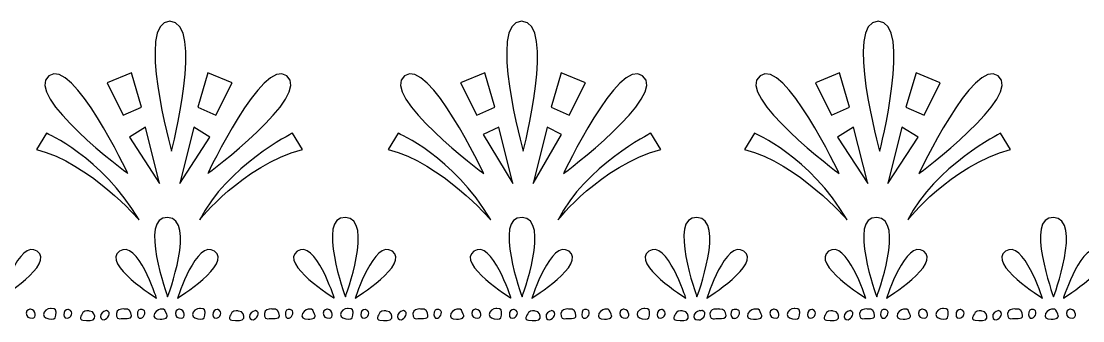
# Model space of a CAD drawing. Header units: centimetres. Extents: x -10.7 to 10.7, y -0.8 to 0.8.
# Drawn here: x -5.615 to -0.655, y -0.743 to 0.656 of the extents above; entities that cross this region are included whole.
import ezdxf

# ---------------------------------------------------------------- set-up
doc = ezdxf.new("R2010")
doc.units = ezdxf.units.CM
doc.header["$MEASUREMENT"] = 0
doc.layers.add('Camada 1', color=7, linetype='Continuous')

msp = doc.modelspace()

# ---------------------------------------------------------------- linework, layer by layer
at = {"layer": 'Camada 1'}
for points, knots in [([(-4.92038, 0.65597), (-4.75684, 0.65597), (-4.9126, 0.04857), (-4.9126, 0.04857), (-4.9126, 0.04857), (-4.9126, 0.04857), (-5.0809, 0.65597), (-4.92038, 0.65597)], [0, 0, 0, 0, 0.3333333, 0.3333333, 0.3333333, 0.3333333, 1, 1, 1, 1]), ([(-3.27721, 0.65597), (-3.11367, 0.65597), (-3.26943, 0.04857), (-3.26943, 0.04857), (-3.26943, 0.04857), (-3.26943, 0.04857), (-3.43778, 0.65597), (-3.27721, 0.65597)], [0, 0, 0, 0, 0.3333333, 0.3333333, 0.3333333, 0.3333333, 1, 1, 1, 1]), ([(-1.612, 0.65597), (-1.44846, 0.65597), (-1.60422, 0.04857), (-1.60422, 0.04857), (-1.60422, 0.04857), (-1.60422, 0.04857), (-1.77252, 0.65597), (-1.612, 0.65597)], [0, 0, 0, 0, 0.3333333, 0.3333333, 0.3333333, 0.3333333, 1, 1, 1, 1]), ([(-5.48603, 0.40154), (-5.37181, 0.48705), (-5.11651, -0.05542), (-5.11651, -0.05542), (-5.11651, -0.05542), (-5.11651, -0.05542), (-5.60734, 0.31071), (-5.48603, 0.40154)], [0, 0, 0, 0, 0.3333333, 0.3333333, 0.3333333, 0.3333333, 1, 1, 1, 1]), ([(-4.37369, 0.40154), (-4.25235, 0.31068), (-4.74321, -0.05542), (-4.74321, -0.05542), (-4.74321, -0.05542), (-4.74321, -0.05542), (-4.48792, 0.48708), (-4.37369, 0.40154)], [0, 0, 0, 0, 0.3333333, 0.3333333, 0.3333333, 0.3333333, 1, 1, 1, 1]), ([(-3.82381, 0.40154), (-3.70956, 0.48705), (-3.45427, -0.05542), (-3.45427, -0.05542), (-3.45427, -0.05542), (-3.45427, -0.05542), (-3.94512, 0.31071), (-3.82381, 0.40154)], [0, 0, 0, 0, 0.3333333, 0.3333333, 0.3333333, 0.3333333, 1, 1, 1, 1]), ([(-2.71148, 0.40154), (-2.59014, 0.31068), (-3.081, -0.05542), (-3.081, -0.05542), (-3.081, -0.05542), (-3.081, -0.05542), (-2.82572, 0.48708), (-2.71148, 0.40154)], [0, 0, 0, 0, 0.3333333, 0.3333333, 0.3333333, 0.3333333, 1, 1, 1, 1]), ([(-2.16329, 0.40154), (-2.0491, 0.48705), (-1.79377, -0.05542), (-1.79377, -0.05542), (-1.79377, -0.05542), (-1.79377, -0.05542), (-2.28462, 0.31071), (-2.16329, 0.40154)], [0, 0, 0, 0, 0.3333333, 0.3333333, 0.3333333, 0.3333333, 1, 1, 1, 1]), ([(-1.05098, 0.40154), (-0.92964, 0.31068), (-1.4205, -0.05542), (-1.4205, -0.05542), (-1.4205, -0.05542), (-1.4205, -0.05542), (-1.16517, 0.48708), (-1.05098, 0.40154)], [0, 0, 0, 0, 0.3333333, 0.3333333, 0.3333333, 0.3333333, 1, 1, 1, 1]), ([(-5.10024, 0.41493), (-5.10024, 0.41493), (-5.05317, 0.25499), (-5.05317, 0.25499), (-5.05317, 0.25499), (-5.05317, 0.25499), (-5.13786, 0.21737), (-5.13786, 0.21737), (-5.13786, 0.21737), (-5.13786, 0.21737), (-5.21313, 0.36789), (-5.21313, 0.36789), (-5.21313, 0.36789), (-5.21313, 0.36789), (-5.10024, 0.41493), (-5.10024, 0.41493)], [0, 0, 0, 0, 0.2, 0.2, 0.2, 0.2, 0.4, 0.4, 0.4, 0.4, 0.6, 0.6, 0.6, 0.6, 1, 1, 1, 1]), ([(-4.74268, 0.41493), (-4.74268, 0.41493), (-4.62978, 0.36789), (-4.62978, 0.36789), (-4.62978, 0.36789), (-4.62978, 0.36789), (-4.70503, 0.21737), (-4.70503, 0.21737), (-4.70503, 0.21737), (-4.70503, 0.21737), (-4.7897, 0.25499), (-4.7897, 0.25499), (-4.7897, 0.25499), (-4.7897, 0.25499), (-4.74268, 0.41493), (-4.74268, 0.41493)], [0, 0, 0, 0, 0.2, 0.2, 0.2, 0.2, 0.4, 0.4, 0.4, 0.4, 0.6, 0.6, 0.6, 0.6, 1, 1, 1, 1]), ([(-3.44929, 0.41493), (-3.44929, 0.41493), (-3.40227, 0.25499), (-3.40227, 0.25499), (-3.40227, 0.25499), (-3.40227, 0.25499), (-3.48691, 0.21737), (-3.48691, 0.21737), (-3.48691, 0.21737), (-3.48691, 0.21737), (-3.56218, 0.36789), (-3.56218, 0.36789), (-3.56218, 0.36789), (-3.56218, 0.36789), (-3.44929, 0.41493), (-3.44929, 0.41493)], [0, 0, 0, 0, 0.2, 0.2, 0.2, 0.2, 0.4, 0.4, 0.4, 0.4, 0.6, 0.6, 0.6, 0.6, 1, 1, 1, 1]), ([(-3.09176, 0.41493), (-3.09176, 0.41493), (-2.97884, 0.36789), (-2.97884, 0.36789), (-2.97884, 0.36789), (-2.97884, 0.36789), (-3.05414, 0.21737), (-3.05414, 0.21737), (-3.05414, 0.21737), (-3.05414, 0.21737), (-3.13881, 0.25499), (-3.13881, 0.25499), (-3.13881, 0.25499), (-3.13881, 0.25499), (-3.09176, 0.41493), (-3.09176, 0.41493)], [0, 0, 0, 0, 0.2, 0.2, 0.2, 0.2, 0.4, 0.4, 0.4, 0.4, 0.6, 0.6, 0.6, 0.6, 1, 1, 1, 1]), ([(-1.79184, 0.41493), (-1.79184, 0.41493), (-1.7448, 0.25499), (-1.7448, 0.25499), (-1.7448, 0.25499), (-1.7448, 0.25499), (-1.82949, 0.21737), (-1.82949, 0.21737), (-1.82949, 0.21737), (-1.82949, 0.21737), (-1.90476, 0.36789), (-1.90476, 0.36789), (-1.90476, 0.36789), (-1.90476, 0.36789), (-1.79184, 0.41493), (-1.79184, 0.41493)], [0, 0, 0, 0, 0.2, 0.2, 0.2, 0.2, 0.4, 0.4, 0.4, 0.4, 0.6, 0.6, 0.6, 0.6, 1, 1, 1, 1]), ([(-1.43431, 0.41493), (-1.43431, 0.41493), (-1.32139, 0.36789), (-1.32139, 0.36789), (-1.32139, 0.36789), (-1.32139, 0.36789), (-1.39666, 0.21737), (-1.39666, 0.21737), (-1.39666, 0.21737), (-1.39666, 0.21737), (-1.48135, 0.25499), (-1.48135, 0.25499), (-1.48135, 0.25499), (-1.48135, 0.25499), (-1.43431, 0.41493), (-1.43431, 0.41493)], [0, 0, 0, 0, 0.2, 0.2, 0.2, 0.2, 0.4, 0.4, 0.4, 0.4, 0.6, 0.6, 0.6, 0.6, 1, 1, 1, 1]), ([(-4.96848, -0.10251), (-4.96848, -0.10251), (-5.10964, 0.11387), (-5.10964, 0.11387), (-5.10964, 0.11387), (-5.10964, 0.11387), (-5.03434, 0.16094), (-5.03434, 0.16094), (-5.03434, 0.16094), (-5.03434, 0.16094), (-4.96848, -0.10251), (-4.96848, -0.10251)], [0, 0, 0, 0, 0.25, 0.25, 0.25, 0.25, 0.5, 0.5, 0.5, 0.5, 1, 1, 1, 1]), ([(-4.73329, 0.11386), (-4.73329, 0.11386), (-4.87445, -0.10252), (-4.87445, -0.10252), (-4.87445, -0.10252), (-4.87445, -0.10252), (-4.8086, 0.16093), (-4.8086, 0.16093), (-4.8086, 0.16093), (-4.8086, 0.16093), (-4.73329, 0.11386), (-4.73329, 0.11386)], [0, 0, 0, 0, 0.25, 0.25, 0.25, 0.25, 0.5, 0.5, 0.5, 0.5, 1, 1, 1, 1]), ([(-3.31756, -0.10251), (-3.31756, -0.10251), (-3.45636, 0.12633), (-3.45636, 0.12633), (-3.45636, 0.12633), (-3.45636, 0.12633), (-3.38344, 0.16094), (-3.38344, 0.16094), (-3.38344, 0.16094), (-3.38344, 0.16094), (-3.31756, -0.10251), (-3.31756, -0.10251)], [0, 0, 0, 0, 0.25, 0.25, 0.25, 0.25, 0.5, 0.5, 0.5, 0.5, 1, 1, 1, 1]), ([(-3.09033, 0.12633), (-3.09033, 0.12633), (-3.22347, -0.10251), (-3.22347, -0.10251), (-3.22347, -0.10251), (-3.22347, -0.10251), (-3.15764, 0.16094), (-3.15764, 0.16094), (-3.15764, 0.16094), (-3.15764, 0.16094), (-3.09033, 0.12633), (-3.09033, 0.12633)], [0, 0, 0, 0, 0.25, 0.25, 0.25, 0.25, 0.5, 0.5, 0.5, 0.5, 1, 1, 1, 1]), ([(-1.6601, -0.10251), (-1.6601, -0.10251), (-1.80123, 0.11387), (-1.80123, 0.11387), (-1.80123, 0.11387), (-1.80123, 0.11387), (-1.72596, 0.16094), (-1.72596, 0.16094), (-1.72596, 0.16094), (-1.72596, 0.16094), (-1.6601, -0.10251), (-1.6601, -0.10251)], [0, 0, 0, 0, 0.25, 0.25, 0.25, 0.25, 0.5, 0.5, 0.5, 0.5, 1, 1, 1, 1]), ([(-1.42489, 0.11386), (-1.42489, 0.11386), (-1.56602, -0.10252), (-1.56602, -0.10252), (-1.56602, -0.10252), (-1.56602, -0.10252), (-1.50017, 0.16093), (-1.50017, 0.16093), (-1.50017, 0.16093), (-1.50017, 0.16093), (-1.42489, 0.11386), (-1.42489, 0.11386)], [0, 0, 0, 0, 0.25, 0.25, 0.25, 0.25, 0.5, 0.5, 0.5, 0.5, 1, 1, 1, 1]), ([(-5.54405, 0.05743), (-5.54405, 0.05743), (-5.49701, 0.13268), (-5.49701, 0.13268), (-5.49701, 0.13268), (-5.49701, 0.13268), (-5.23962, 0.0251), (-5.0642, -0.27189), (-5.0642, -0.27189), (-5.06418, -0.2719), (-5.29413, -0.00605), (-5.54405, 0.05743)], [0, 0, 0, 0, 0.25, 0.25, 0.25, 0.25, 0.5, 0.5, 0.5, 0.5, 1, 1, 1, 1]), ([(-4.78089, -0.2719), (-4.65561, -0.02163), (-4.34808, 0.13267), (-4.34808, 0.13267), (-4.34808, 0.13267), (-4.34808, 0.13267), (-4.30106, 0.05742), (-4.30106, 0.05742), (-4.30106, 0.05742), (-4.58552, -0.0216), (-4.78089, -0.2719), (-4.78089, -0.2719)], [0, 0, 0, 0, 0.25, 0.25, 0.25, 0.25, 0.5, 0.5, 0.5, 0.5, 1, 1, 1, 1]), ([(-3.90094, 0.05743), (-3.90094, 0.05743), (-3.85387, 0.13268), (-3.85387, 0.13268), (-3.85387, 0.13268), (-3.85387, 0.13268), (-3.59651, 0.0251), (-3.42112, -0.27189), (-3.42112, -0.27189), (-3.42109, -0.2719), (-3.65101, -0.00605), (-3.90094, 0.05743)], [0, 0, 0, 0, 0.25, 0.25, 0.25, 0.25, 0.5, 0.5, 0.5, 0.5, 1, 1, 1, 1]), ([(-3.10661, -0.2719), (-2.9813, -0.02163), (-2.67383, 0.13267), (-2.67383, 0.13267), (-2.67383, 0.13267), (-2.67383, 0.13267), (-2.62681, 0.05742), (-2.62681, 0.05742), (-2.62681, 0.05742), (-2.91124, -0.0216), (-3.10661, -0.2719), (-3.10661, -0.2719)], [0, 0, 0, 0, 0.25, 0.25, 0.25, 0.25, 0.5, 0.5, 0.5, 0.5, 1, 1, 1, 1]), ([(-2.23565, 0.05743), (-2.23565, 0.05743), (-2.18863, 0.13268), (-2.18863, 0.13268), (-2.18863, 0.13268), (-2.18863, 0.13268), (-1.93124, 0.0251), (-1.75582, -0.27189), (-1.75582, -0.27189), (-1.7558, -0.2719), (-1.98575, -0.00605), (-2.23565, 0.05743)], [0, 0, 0, 0, 0.25, 0.25, 0.25, 0.25, 0.5, 0.5, 0.5, 0.5, 1, 1, 1, 1]), ([(-1.47251, -0.2719), (-1.3472, -0.02163), (-1.0397, 0.13267), (-1.0397, 0.13267), (-1.0397, 0.13267), (-1.0397, 0.13267), (-0.99268, 0.05742), (-0.99268, 0.05742), (-0.99268, 0.05742), (-1.27712, -0.0216), (-1.47251, -0.2719), (-1.47251, -0.2719)], [0, 0, 0, 0, 0.25, 0.25, 0.25, 0.25, 0.5, 0.5, 0.5, 0.5, 1, 1, 1, 1]), ([(-4.93099, -0.63192), (-4.93099, -0.63192), (-5.06807, -0.25277), (-4.93099, -0.26037), (-4.93099, -0.26037), (-4.79444, -0.26793), (-4.93099, -0.63192), (-4.93099, -0.63192)], [0, 0, 0, 0, 0.3333333, 0.3333333, 0.3333333, 0.3333333, 1, 1, 1, 1]), ([(-4.10049, -0.26036), (-3.96399, -0.26795), (-4.10049, -0.63191), (-4.10049, -0.63191), (-4.10049, -0.63191), (-4.10049, -0.63191), (-4.23759, -0.25274), (-4.10049, -0.26036)], [0, 0, 0, 0, 0.3333333, 0.3333333, 0.3333333, 0.3333333, 1, 1, 1, 1]), ([(-3.27507, -0.63192), (-3.27507, -0.63192), (-3.41215, -0.25277), (-3.27507, -0.26037), (-3.27507, -0.26037), (-3.13851, -0.26793), (-3.27507, -0.63192), (-3.27507, -0.63192)], [0, 0, 0, 0, 0.3333333, 0.3333333, 0.3333333, 0.3333333, 1, 1, 1, 1]), ([(-2.45814, -0.26036), (-2.32161, -0.26795), (-2.45814, -0.63191), (-2.45814, -0.63191), (-2.45814, -0.63191), (-2.45814, -0.63191), (-2.59519, -0.25274), (-2.45814, -0.26036)], [0, 0, 0, 0, 0.3333333, 0.3333333, 0.3333333, 0.3333333, 1, 1, 1, 1]), ([(-1.61809, -0.26036), (-1.48156, -0.26795), (-1.61809, -0.63191), (-1.61809, -0.63191), (-1.61809, -0.63191), (-1.61809, -0.63191), (-1.75514, -0.25274), (-1.61809, -0.26036)], [0, 0, 0, 0, 0.3333333, 0.3333333, 0.3333333, 0.3333333, 1, 1, 1, 1]), ([(-0.79211, -0.26036), (-0.65561, -0.26795), (-0.79211, -0.63191), (-0.79211, -0.63191), (-0.79211, -0.63191), (-0.79211, -0.63191), (-0.92922, -0.25274), (-0.79211, -0.26036)], [0, 0, 0, 0, 0.3333333, 0.3333333, 0.3333333, 0.3333333, 1, 1, 1, 1]), ([(-5.71299, -0.63729), (-5.71299, -0.63729), (-5.62375, -0.35916), (-5.53979, -0.41837), (-5.53979, -0.41837), (-5.45542, -0.47769), (-5.71299, -0.63729), (-5.71299, -0.63729)], [0, 0, 0, 0, 0.3333333, 0.3333333, 0.3333333, 0.3333333, 1, 1, 1, 1]), ([(-5.15572, -0.41835), (-5.07174, -0.35916), (-4.98258, -0.63727), (-4.98258, -0.63727), (-4.98258, -0.63727), (-4.98258, -0.63727), (-5.2401, -0.47769), (-5.15572, -0.41835)], [0, 0, 0, 0, 0.3333333, 0.3333333, 0.3333333, 0.3333333, 1, 1, 1, 1]), ([(-4.88455, -0.63729), (-4.88455, -0.63729), (-4.79533, -0.35916), (-4.71141, -0.41837), (-4.71141, -0.41837), (-4.62703, -0.47769), (-4.88455, -0.63729), (-4.88455, -0.63729)], [0, 0, 0, 0, 0.3333333, 0.3333333, 0.3333333, 0.3333333, 1, 1, 1, 1]), ([(-4.3253, -0.41835), (-4.24132, -0.35916), (-4.15213, -0.63727), (-4.15213, -0.63727), (-4.15213, -0.63727), (-4.15213, -0.63727), (-4.40965, -0.47769), (-4.3253, -0.41835)], [0, 0, 0, 0, 0.3333333, 0.3333333, 0.3333333, 0.3333333, 1, 1, 1, 1]), ([(-4.0541, -0.63729), (-4.0541, -0.63729), (-3.96491, -0.35916), (-3.88096, -0.41837), (-3.88096, -0.41837), (-3.79659, -0.47769), (-4.0541, -0.63729), (-4.0541, -0.63729)], [0, 0, 0, 0, 0.3333333, 0.3333333, 0.3333333, 0.3333333, 1, 1, 1, 1]), ([(-3.4998, -0.41835), (-3.41582, -0.35916), (-3.32666, -0.63727), (-3.32666, -0.63727), (-3.32666, -0.63727), (-3.32666, -0.63727), (-3.58418, -0.47769), (-3.4998, -0.41835)], [0, 0, 0, 0, 0.3333333, 0.3333333, 0.3333333, 0.3333333, 1, 1, 1, 1]), ([(-3.22863, -0.63729), (-3.22863, -0.63729), (-3.13941, -0.35916), (-3.05549, -0.41837), (-3.05549, -0.41837), (-2.97111, -0.47769), (-3.22863, -0.63729), (-3.22863, -0.63729)], [0, 0, 0, 0, 0.3333333, 0.3333333, 0.3333333, 0.3333333, 1, 1, 1, 1]), ([(-2.6829, -0.41835), (-2.59892, -0.35916), (-2.5097, -0.63727), (-2.5097, -0.63727), (-2.5097, -0.63727), (-2.5097, -0.63727), (-2.76725, -0.47769), (-2.6829, -0.41835)], [0, 0, 0, 0, 0.3333333, 0.3333333, 0.3333333, 0.3333333, 1, 1, 1, 1]), ([(-2.41173, -0.63729), (-2.41173, -0.63729), (-2.32246, -0.35916), (-2.23853, -0.41837), (-2.23853, -0.41837), (-2.15418, -0.47769), (-2.41173, -0.63729), (-2.41173, -0.63729)], [0, 0, 0, 0, 0.3333333, 0.3333333, 0.3333333, 0.3333333, 1, 1, 1, 1]), ([(-1.84285, -0.41835), (-1.75887, -0.35916), (-1.66965, -0.63727), (-1.66965, -0.63727), (-1.66965, -0.63727), (-1.66965, -0.63727), (-1.9272, -0.47769), (-1.84285, -0.41835)], [0, 0, 0, 0, 0.3333333, 0.3333333, 0.3333333, 0.3333333, 1, 1, 1, 1]), ([(-1.57168, -0.63729), (-1.57168, -0.63729), (-1.48241, -0.35916), (-1.39848, -0.41837), (-1.39848, -0.41837), (-1.31413, -0.47769), (-1.57168, -0.63729), (-1.57168, -0.63729)], [0, 0, 0, 0, 0.3333333, 0.3333333, 0.3333333, 0.3333333, 1, 1, 1, 1]), ([(-1.01693, -0.41835), (-0.93295, -0.35916), (-0.84373, -0.63727), (-0.84373, -0.63727), (-0.84373, -0.63727), (-0.84373, -0.63727), (-1.10125, -0.47769), (-1.01693, -0.41835)], [0, 0, 0, 0, 0.3333333, 0.3333333, 0.3333333, 0.3333333, 1, 1, 1, 1]), ([(-0.74573, -0.63729), (-0.74573, -0.63729), (-0.65651, -0.35916), (-0.57256, -0.41837), (-0.57256, -0.41837), (-0.48821, -0.47769), (-0.74573, -0.63729), (-0.74573, -0.63729)], [0, 0, 0, 0, 0.3333333, 0.3333333, 0.3333333, 0.3333333, 1, 1, 1, 1]), ([(-5.56247, -0.73122), (-5.58155, -0.73122), (-5.59102, -0.72408), (-5.59102, -0.70741), (-5.59102, -0.70741), (-5.59102, -0.69074), (-5.57194, -0.68833), (-5.57194, -0.68833), (-5.57194, -0.68833), (-5.54344, -0.69309), (-5.54344, -0.73122), (-5.56247, -0.73122)], [0, 0, 0, 0, 0.25, 0.25, 0.25, 0.25, 0.5, 0.5, 0.5, 0.5, 1, 1, 1, 1]), ([(-5.4529, -0.71695), (-5.45531, -0.73841), (-5.46483, -0.73603), (-5.48624, -0.73359), (-5.48624, -0.73359), (-5.50772, -0.73121), (-5.51484, -0.71933), (-5.50772, -0.70263), (-5.50772, -0.70263), (-5.50055, -0.68593), (-5.4743, -0.68593), (-5.4743, -0.68593), (-5.4743, -0.68593), (-5.4529, -0.68359), (-5.4505, -0.69547), (-5.4529, -0.71695)], [0, 0, 0, 0, 0.2, 0.2, 0.2, 0.2, 0.4, 0.4, 0.4, 0.4, 0.6, 0.6, 0.6, 0.6, 1, 1, 1, 1]), ([(-5.40052, -0.73122), (-5.41711, -0.73122), (-5.41711, -0.71934), (-5.41475, -0.70508), (-5.41475, -0.70508), (-5.41229, -0.69071), (-5.39335, -0.69071), (-5.39335, -0.69071), (-5.39335, -0.69071), (-5.36467, -0.70023), (-5.38377, -0.73122), (-5.40052, -0.73122)], [0, 0, 0, 0, 0.25, 0.25, 0.25, 0.25, 0.5, 0.5, 0.5, 0.5, 1, 1, 1, 1]), ([(-5.2718, -0.73122), (-5.27415, -0.74315), (-5.30514, -0.74315), (-5.32657, -0.74077), (-5.32657, -0.74077), (-5.34808, -0.73839), (-5.33617, -0.71931), (-5.32657, -0.70505), (-5.32657, -0.70505), (-5.31707, -0.69068), (-5.29564, -0.69788), (-5.29564, -0.69788), (-5.29564, -0.69788), (-5.27415, -0.6979), (-5.26939, -0.71934), (-5.2718, -0.73122)], [0, 0, 0, 0, 0.2, 0.2, 0.2, 0.2, 0.4, 0.4, 0.4, 0.4, 0.6, 0.6, 0.6, 0.6, 1, 1, 1, 1]), ([(-5.15437, -0.7336), (-5.17109, -0.73593), (-5.17337, -0.70984), (-5.16622, -0.69788), (-5.16622, -0.69788), (-5.15905, -0.68595), (-5.13278, -0.68833), (-5.13278, -0.68833), (-5.13278, -0.68833), (-5.10905, -0.68595), (-5.1019, -0.70021), (-5.0995, -0.71934), (-5.0995, -0.71934), (-5.09709, -0.73841), (-5.13765, -0.73122), (-5.15437, -0.7336)], [0, 0, 0, 0, 0.2, 0.2, 0.2, 0.2, 0.4, 0.4, 0.4, 0.4, 0.6, 0.6, 0.6, 0.6, 1, 1, 1, 1]), ([(-5.05423, -0.73122), (-5.0709, -0.73604), (-5.07325, -0.71934), (-5.0709, -0.70264), (-5.0709, -0.70264), (-5.06857, -0.68594), (-5.0495, -0.69071), (-5.0495, -0.69071), (-5.0495, -0.69071), (-5.02806, -0.69309), (-5.03756, -0.72648), (-5.05423, -0.73122)], [0, 0, 0, 0, 0.25, 0.25, 0.25, 0.25, 0.5, 0.5, 0.5, 0.5, 1, 1, 1, 1]), ([(-4.96607, -0.73603), (-4.98991, -0.73603), (-4.99946, -0.72648), (-4.99226, -0.70984), (-4.99226, -0.70984), (-4.98517, -0.69309), (-4.96133, -0.68833), (-4.96133, -0.68833), (-4.96133, -0.68833), (-4.9399, -0.68833), (-4.94466, -0.69547), (-4.93511, -0.7122), (-4.93511, -0.7122), (-4.92556, -0.72891), (-4.94228, -0.73603), (-4.96607, -0.73603)], [0, 0, 0, 0, 0.2, 0.2, 0.2, 0.2, 0.4, 0.4, 0.4, 0.4, 0.6, 0.6, 0.6, 0.6, 1, 1, 1, 1]), ([(-4.86603, -0.73122), (-4.88511, -0.73122), (-4.89461, -0.72408), (-4.89461, -0.70741), (-4.89461, -0.70741), (-4.89461, -0.69074), (-4.87556, -0.68833), (-4.87556, -0.68833), (-4.87556, -0.68833), (-4.84696, -0.69309), (-4.84696, -0.73122), (-4.86603, -0.73122)], [0, 0, 0, 0, 0.25, 0.25, 0.25, 0.25, 0.5, 0.5, 0.5, 0.5, 1, 1, 1, 1]), ([(-4.75644, -0.71695), (-4.75885, -0.73841), (-4.76837, -0.73603), (-4.78972, -0.73359), (-4.78972, -0.73359), (-4.81123, -0.73121), (-4.81837, -0.71933), (-4.81123, -0.70263), (-4.81123, -0.70263), (-4.80414, -0.68593), (-4.77784, -0.68593), (-4.77784, -0.68593), (-4.77784, -0.68593), (-4.75644, -0.68359), (-4.75411, -0.69547), (-4.75644, -0.71695)], [0, 0, 0, 0, 0.2, 0.2, 0.2, 0.2, 0.4, 0.4, 0.4, 0.4, 0.6, 0.6, 0.6, 0.6, 1, 1, 1, 1]), ([(-4.70397, -0.73122), (-4.72072, -0.73122), (-4.72072, -0.71934), (-4.71828, -0.70508), (-4.71828, -0.70508), (-4.7159, -0.69071), (-4.69677, -0.69071), (-4.69677, -0.69071), (-4.69677, -0.69071), (-4.66826, -0.70023), (-4.68725, -0.73122), (-4.70397, -0.73122)], [0, 0, 0, 0, 0.25, 0.25, 0.25, 0.25, 0.5, 0.5, 0.5, 0.5, 1, 1, 1, 1]), ([(-4.57541, -0.73122), (-4.57779, -0.74315), (-4.60875, -0.74315), (-4.63013, -0.74077), (-4.63013, -0.74077), (-4.65159, -0.73839), (-4.63963, -0.71931), (-4.63013, -0.70505), (-4.63013, -0.70505), (-4.62068, -0.69068), (-4.59915, -0.69788), (-4.59915, -0.69788), (-4.59915, -0.69788), (-4.57779, -0.6979), (-4.57301, -0.71934), (-4.57541, -0.73122)], [0, 0, 0, 0, 0.2, 0.2, 0.2, 0.2, 0.4, 0.4, 0.4, 0.4, 0.6, 0.6, 0.6, 0.6, 1, 1, 1, 1]), ([(-4.4631, -0.7336), (-4.47972, -0.73593), (-4.48218, -0.70984), (-4.47503, -0.69788), (-4.47503, -0.69788), (-4.46786, -0.68595), (-4.44161, -0.68833), (-4.44161, -0.68833), (-4.44161, -0.68833), (-4.41782, -0.68595), (-4.41071, -0.70021), (-4.40827, -0.71934), (-4.40827, -0.71934), (-4.40589, -0.73841), (-4.44643, -0.73122), (-4.4631, -0.7336)], [0, 0, 0, 0, 0.2, 0.2, 0.2, 0.2, 0.4, 0.4, 0.4, 0.4, 0.6, 0.6, 0.6, 0.6, 1, 1, 1, 1]), ([(-4.36303, -0.73122), (-4.3797, -0.73604), (-4.38205, -0.71934), (-4.3797, -0.70264), (-4.3797, -0.70264), (-4.37729, -0.68594), (-4.3583, -0.69071), (-4.3583, -0.69071), (-4.3583, -0.69071), (-4.33684, -0.69309), (-4.34634, -0.72648), (-4.36303, -0.73122)], [0, 0, 0, 0, 0.25, 0.25, 0.25, 0.25, 0.5, 0.5, 0.5, 0.5, 1, 1, 1, 1]), ([(-4.27485, -0.73603), (-4.29864, -0.73603), (-4.30827, -0.72648), (-4.30104, -0.70984), (-4.30104, -0.70984), (-4.2939, -0.69309), (-4.27011, -0.68833), (-4.27011, -0.68833), (-4.27011, -0.68833), (-4.2486, -0.68833), (-4.25344, -0.69547), (-4.24392, -0.7122), (-4.24392, -0.7122), (-4.23434, -0.72891), (-4.25098, -0.73603), (-4.27485, -0.73603)], [0, 0, 0, 0, 0.2, 0.2, 0.2, 0.2, 0.4, 0.4, 0.4, 0.4, 0.6, 0.6, 0.6, 0.6, 1, 1, 1, 1]), ([(-4.17481, -0.73122), (-4.19383, -0.73122), (-4.20339, -0.72408), (-4.20339, -0.70741), (-4.20339, -0.70741), (-4.20339, -0.69074), (-4.18434, -0.68833), (-4.18434, -0.68833), (-4.18434, -0.68833), (-4.15568, -0.69309), (-4.15568, -0.73122), (-4.17481, -0.73122)], [0, 0, 0, 0, 0.25, 0.25, 0.25, 0.25, 0.5, 0.5, 0.5, 0.5, 1, 1, 1, 1]), ([(-4.06516, -0.71695), (-4.06757, -0.73841), (-4.07715, -0.73603), (-4.09852, -0.73359), (-4.09852, -0.73359), (-4.12003, -0.73121), (-4.12715, -0.71933), (-4.12003, -0.70263), (-4.12003, -0.70263), (-4.11281, -0.68593), (-4.08669, -0.68593), (-4.08669, -0.68593), (-4.08669, -0.68593), (-4.06516, -0.68359), (-4.06284, -0.69547), (-4.06516, -0.71695)], [0, 0, 0, 0, 0.2, 0.2, 0.2, 0.2, 0.4, 0.4, 0.4, 0.4, 0.6, 0.6, 0.6, 0.6, 1, 1, 1, 1]), ([(-4.01278, -0.73122), (-4.02945, -0.73122), (-4.02942, -0.71934), (-4.02709, -0.70508), (-4.02709, -0.70508), (-4.02463, -0.69071), (-4.00561, -0.69071), (-4.00561, -0.69071), (-4.00561, -0.69071), (-3.97703, -0.70023), (-3.99606, -0.73122), (-4.01278, -0.73122)], [0, 0, 0, 0, 0.25, 0.25, 0.25, 0.25, 0.5, 0.5, 0.5, 0.5, 1, 1, 1, 1]), ([(-3.88408, -0.73122), (-3.88646, -0.74315), (-3.91752, -0.74315), (-3.9389, -0.74077), (-3.9389, -0.74077), (-3.96038, -0.73839), (-3.94845, -0.71931), (-3.9389, -0.70505), (-3.9389, -0.70505), (-3.9294, -0.69068), (-3.90797, -0.69788), (-3.90797, -0.69788), (-3.90797, -0.69788), (-3.88646, -0.6979), (-3.88173, -0.71934), (-3.88408, -0.73122)], [0, 0, 0, 0, 0.2, 0.2, 0.2, 0.2, 0.4, 0.4, 0.4, 0.4, 0.6, 0.6, 0.6, 0.6, 1, 1, 1, 1]), ([(-3.76923, -0.7336), (-3.78585, -0.73593), (-3.78828, -0.70984), (-3.78114, -0.69788), (-3.78114, -0.69788), (-3.77392, -0.68595), (-3.74775, -0.68833), (-3.74775, -0.68833), (-3.74775, -0.68833), (-3.72396, -0.68595), (-3.71677, -0.70021), (-3.71436, -0.71934), (-3.71436, -0.71934), (-3.71197, -0.73841), (-3.75251, -0.73122), (-3.76923, -0.7336)], [0, 0, 0, 0, 0.2, 0.2, 0.2, 0.2, 0.4, 0.4, 0.4, 0.4, 0.6, 0.6, 0.6, 0.6, 1, 1, 1, 1]), ([(-3.66911, -0.73122), (-3.68586, -0.73604), (-3.68819, -0.71934), (-3.68586, -0.70264), (-3.68586, -0.70264), (-3.6834, -0.68594), (-3.66435, -0.69071), (-3.66435, -0.69071), (-3.66435, -0.69071), (-3.64292, -0.69309), (-3.65247, -0.72648), (-3.66911, -0.73122)], [0, 0, 0, 0, 0.25, 0.25, 0.25, 0.25, 0.5, 0.5, 0.5, 0.5, 1, 1, 1, 1]), ([(-3.581, -0.73603), (-3.60473, -0.73603), (-3.61434, -0.72648), (-3.60714, -0.70984), (-3.60714, -0.70984), (-3.60002, -0.69309), (-3.57618, -0.68833), (-3.57618, -0.68833), (-3.57618, -0.68833), (-3.55478, -0.68833), (-3.55951, -0.69547), (-3.54993, -0.7122), (-3.54993, -0.7122), (-3.54047, -0.72891), (-3.55711, -0.73603), (-3.581, -0.73603)], [0, 0, 0, 0, 0.2, 0.2, 0.2, 0.2, 0.4, 0.4, 0.4, 0.4, 0.6, 0.6, 0.6, 0.6, 1, 1, 1, 1]), ([(-3.48091, -0.73122), (-3.49993, -0.73122), (-3.50946, -0.72408), (-3.50946, -0.70741), (-3.50946, -0.70741), (-3.50946, -0.69074), (-3.49038, -0.68833), (-3.49038, -0.68833), (-3.49038, -0.68833), (-3.46189, -0.69309), (-3.46189, -0.73122), (-3.48091, -0.73122)], [0, 0, 0, 0, 0.25, 0.25, 0.25, 0.25, 0.5, 0.5, 0.5, 0.5, 1, 1, 1, 1]), ([(-3.37129, -0.71695), (-3.3737, -0.73841), (-3.38322, -0.73603), (-3.40463, -0.73359), (-3.40463, -0.73359), (-3.42609, -0.73121), (-3.43323, -0.71933), (-3.42609, -0.70263), (-3.42609, -0.70263), (-3.41895, -0.68593), (-3.3927, -0.68593), (-3.3927, -0.68593), (-3.3927, -0.68593), (-3.37129, -0.68359), (-3.36889, -0.69547), (-3.37129, -0.71695)], [0, 0, 0, 0, 0.2, 0.2, 0.2, 0.2, 0.4, 0.4, 0.4, 0.4, 0.6, 0.6, 0.6, 0.6, 1, 1, 1, 1]), ([(-3.31885, -0.73122), (-3.33557, -0.73122), (-3.33547, -0.71934), (-3.33319, -0.70508), (-3.33319, -0.70508), (-3.33078, -0.69071), (-3.31171, -0.69071), (-3.31171, -0.69071), (-3.31171, -0.69071), (-3.28311, -0.70023), (-3.30213, -0.73122), (-3.31885, -0.73122)], [0, 0, 0, 0, 0.25, 0.25, 0.25, 0.25, 0.5, 0.5, 0.5, 0.5, 1, 1, 1, 1]), ([(-3.19024, -0.73122), (-3.19254, -0.74315), (-3.22352, -0.74315), (-3.24498, -0.74077), (-3.24498, -0.74077), (-3.26638, -0.73839), (-3.25448, -0.71931), (-3.24498, -0.70505), (-3.24498, -0.70505), (-3.23545, -0.69068), (-3.21402, -0.69788), (-3.21402, -0.69788), (-3.21402, -0.69788), (-3.19254, -0.6979), (-3.18778, -0.71934), (-3.19024, -0.73122)], [0, 0, 0, 0, 0.2, 0.2, 0.2, 0.2, 0.4, 0.4, 0.4, 0.4, 0.6, 0.6, 0.6, 0.6, 1, 1, 1, 1]), ([(-3.07795, -0.7336), (-3.09462, -0.73593), (-3.09697, -0.70984), (-3.08986, -0.69788), (-3.08986, -0.69788), (-3.08269, -0.68595), (-3.0565, -0.68833), (-3.0565, -0.68833), (-3.0565, -0.68833), (-3.03271, -0.68595), (-3.02544, -0.70021), (-3.02308, -0.71934), (-3.02308, -0.71934), (-3.0207, -0.73841), (-3.06128, -0.73122), (-3.07795, -0.7336)], [0, 0, 0, 0, 0.2, 0.2, 0.2, 0.2, 0.4, 0.4, 0.4, 0.4, 0.6, 0.6, 0.6, 0.6, 1, 1, 1, 1]), ([(-2.97783, -0.73122), (-2.99458, -0.73604), (-2.99691, -0.71934), (-2.99458, -0.70264), (-2.99458, -0.70264), (-2.99223, -0.68594), (-2.9731, -0.69071), (-2.9731, -0.69071), (-2.9731, -0.69071), (-2.95167, -0.69309), (-2.96116, -0.72648), (-2.97783, -0.73122)], [0, 0, 0, 0, 0.25, 0.25, 0.25, 0.25, 0.5, 0.5, 0.5, 0.5, 1, 1, 1, 1]), ([(-2.88973, -0.73603), (-2.91352, -0.73603), (-2.92312, -0.72648), (-2.91587, -0.70984), (-2.91587, -0.70984), (-2.90873, -0.69309), (-2.88491, -0.68833), (-2.88491, -0.68833), (-2.88491, -0.68833), (-2.86351, -0.68833), (-2.86827, -0.69547), (-2.85872, -0.7122), (-2.85872, -0.7122), (-2.84922, -0.72891), (-2.86583, -0.73603), (-2.88973, -0.73603)], [0, 0, 0, 0, 0.2, 0.2, 0.2, 0.2, 0.4, 0.4, 0.4, 0.4, 0.6, 0.6, 0.6, 0.6, 1, 1, 1, 1]), ([(-2.78961, -0.73122), (-2.80877, -0.73122), (-2.81821, -0.72408), (-2.81821, -0.70741), (-2.81821, -0.70741), (-2.81821, -0.69074), (-2.79919, -0.68833), (-2.79919, -0.68833), (-2.79919, -0.68833), (-2.77056, -0.69309), (-2.77056, -0.73122), (-2.78961, -0.73122)], [0, 0, 0, 0, 0.25, 0.25, 0.25, 0.25, 0.5, 0.5, 0.5, 0.5, 1, 1, 1, 1]), ([(-2.68007, -0.71695), (-2.68237, -0.73841), (-2.69195, -0.73603), (-2.71341, -0.73359), (-2.71341, -0.73359), (-2.73484, -0.73121), (-2.74193, -0.71933), (-2.73484, -0.70263), (-2.73484, -0.70263), (-2.72775, -0.68593), (-2.70148, -0.68593), (-2.70148, -0.68593), (-2.70148, -0.68593), (-2.68007, -0.68359), (-2.67769, -0.69547), (-2.68007, -0.71695)], [0, 0, 0, 0, 0.2, 0.2, 0.2, 0.2, 0.4, 0.4, 0.4, 0.4, 0.6, 0.6, 0.6, 0.6, 1, 1, 1, 1]), ([(-2.62763, -0.73122), (-2.64433, -0.73122), (-2.64433, -0.71934), (-2.64192, -0.70508), (-2.64192, -0.70508), (-2.63957, -0.69071), (-2.62041, -0.69071), (-2.62041, -0.69071), (-2.62041, -0.69071), (-2.59191, -0.70023), (-2.61091, -0.73122), (-2.62763, -0.73122)], [0, 0, 0, 0, 0.25, 0.25, 0.25, 0.25, 0.5, 0.5, 0.5, 0.5, 1, 1, 1, 1]), ([(-2.49891, -0.73122), (-2.50132, -0.74315), (-2.53233, -0.74315), (-2.55371, -0.74077), (-2.55371, -0.74077), (-2.57517, -0.73839), (-2.56321, -0.71931), (-2.55371, -0.70505), (-2.55371, -0.70505), (-2.54424, -0.69068), (-2.52278, -0.69788), (-2.52278, -0.69788), (-2.52278, -0.69788), (-2.50132, -0.6979), (-2.49656, -0.71934), (-2.49891, -0.73122)], [0, 0, 0, 0, 0.2, 0.2, 0.2, 0.2, 0.4, 0.4, 0.4, 0.4, 0.6, 0.6, 0.6, 0.6, 1, 1, 1, 1]), ([(-2.35596, -0.73309), (-2.35789, -0.73309), (-2.3598, -0.73309), (-2.3617, -0.73304), (-2.3617, -0.73304), (-2.36728, -0.73304), (-2.37247, -0.73309), (-2.37633, -0.7336), (-2.37633, -0.7336), (-2.37731, -0.73376), (-2.37808, -0.73349), (-2.37898, -0.73344), (-2.37898, -0.73344), (-2.37977, -0.73349), (-2.38073, -0.73349), (-2.38147, -0.7336), (-2.38147, -0.7336), (-2.39822, -0.73593), (-2.4006, -0.70984), (-2.39346, -0.69788), (-2.39346, -0.69788), (-2.38767, -0.68822), (-2.36957, -0.68796), (-2.36282, -0.68822), (-2.36282, -0.68822), (-2.35967, -0.68811), (-2.35716, -0.68817), (-2.35586, -0.68827), (-2.35586, -0.68827), (-2.35438, -0.68827), (-2.35284, -0.68816), (-2.35149, -0.68827), (-2.35149, -0.68827), (-2.33048, -0.68761), (-2.32381, -0.70118), (-2.32151, -0.71933), (-2.32151, -0.71933), (-2.31984, -0.73251), (-2.33868, -0.73315), (-2.35596, -0.73309)], [0, 0, 0, 0, 0.0909091, 0.0909091, 0.0909091, 0.0909091, 0.1818182, 0.1818182, 0.1818182, 0.1818182, 0.2727273, 0.2727273, 0.2727273, 0.2727273, 0.3636364, 0.3636364, 0.3636364, 0.3636364, 0.4545455, 0.4545455, 0.4545455, 0.4545455, 0.5454545, 0.5454545, 0.5454545, 0.5454545, 0.6363636, 0.6363636, 0.6363636, 0.6363636, 0.7272727, 0.7272727, 0.7272727, 0.7272727, 0.8181818, 0.8181818, 0.8181818, 0.8181818, 1, 1, 1, 1]), ([(-2.27621, -0.73122), (-2.27931, -0.73209), (-2.28179, -0.73204), (-2.28396, -0.73159), (-2.28396, -0.73159), (-2.29819, -0.73387), (-2.30036, -0.71836), (-2.29809, -0.70264), (-2.29809, -0.70264), (-2.29624, -0.68997), (-2.28483, -0.68968), (-2.27946, -0.69023), (-2.27946, -0.69023), (-2.27517, -0.68986), (-2.2715, -0.69071), (-2.2715, -0.69071), (-2.2715, -0.69071), (-2.25002, -0.69309), (-2.25954, -0.72648), (-2.27621, -0.73122)], [0, 0, 0, 0, 0.1666667, 0.1666667, 0.1666667, 0.1666667, 0.3333333, 0.3333333, 0.3333333, 0.3333333, 0.5, 0.5, 0.5, 0.5, 0.6666667, 0.6666667, 0.6666667, 0.6666667, 1, 1, 1, 1]), ([(-2.18805, -0.73603), (-2.18884, -0.73603), (-2.18951, -0.73592), (-2.19027, -0.73592), (-2.19027, -0.73592), (-2.19128, -0.73592), (-2.19223, -0.73603), (-2.19326, -0.73603), (-2.19326, -0.73603), (-2.21702, -0.73603), (-2.22662, -0.72648), (-2.21951, -0.70984), (-2.21951, -0.70984), (-2.21226, -0.69309), (-2.1885, -0.68833), (-2.1885, -0.68833), (-2.1885, -0.68833), (-2.18683, -0.68833), (-2.18562, -0.68849), (-2.18427, -0.68854), (-2.18427, -0.68854), (-2.18371, -0.68843), (-2.18334, -0.68833), (-2.18334, -0.68833), (-2.18334, -0.68833), (-2.16183, -0.68833), (-2.16664, -0.69547), (-2.15715, -0.7122), (-2.15715, -0.7122), (-2.1476, -0.72891), (-2.16424, -0.73603), (-2.18805, -0.73603)], [0, 0, 0, 0, 0.1111111, 0.1111111, 0.1111111, 0.1111111, 0.2222222, 0.2222222, 0.2222222, 0.2222222, 0.3333333, 0.3333333, 0.3333333, 0.3333333, 0.4444444, 0.4444444, 0.4444444, 0.4444444, 0.5555556, 0.5555556, 0.5555556, 0.5555556, 0.6666667, 0.6666667, 0.6666667, 0.6666667, 0.7777778, 0.7777778, 0.7777778, 0.7777778, 1, 1, 1, 1]), ([(-2.08807, -0.73122), (-2.10709, -0.73122), (-2.11665, -0.72408), (-2.11665, -0.70741), (-2.11665, -0.70741), (-2.11665, -0.69074), (-2.09755, -0.68833), (-2.09755, -0.68833), (-2.09755, -0.68833), (-2.06894, -0.69309), (-2.06894, -0.73122), (-2.08807, -0.73122)], [0, 0, 0, 0, 0.25, 0.25, 0.25, 0.25, 0.5, 0.5, 0.5, 0.5, 1, 1, 1, 1]), ([(-1.97834, -0.71695), (-1.98077, -0.73841), (-1.99038, -0.73603), (-2.01173, -0.73359), (-2.01173, -0.73359), (-2.03324, -0.73121), (-2.04036, -0.71933), (-2.03324, -0.70263), (-2.03324, -0.70263), (-2.02602, -0.68593), (-1.99988, -0.68593), (-1.99988, -0.68593), (-1.99988, -0.68593), (-1.97834, -0.68359), (-1.97609, -0.69547), (-1.97834, -0.71695)], [0, 0, 0, 0, 0.2, 0.2, 0.2, 0.2, 0.4, 0.4, 0.4, 0.4, 0.6, 0.6, 0.6, 0.6, 1, 1, 1, 1]), ([(-1.92601, -0.73122), (-1.94271, -0.73122), (-1.94265, -0.71934), (-1.94032, -0.70508), (-1.94032, -0.70508), (-1.93789, -0.69071), (-1.91881, -0.69071), (-1.91881, -0.69071), (-1.91881, -0.69071), (-1.89024, -0.70023), (-1.90926, -0.73122), (-1.92601, -0.73122)], [0, 0, 0, 0, 0.25, 0.25, 0.25, 0.25, 0.5, 0.5, 0.5, 0.5, 1, 1, 1, 1]), ([(-1.79729, -0.73122), (-1.79972, -0.74315), (-1.83073, -0.74315), (-1.85211, -0.74077), (-1.85211, -0.74077), (-1.87362, -0.73839), (-1.86166, -0.71931), (-1.85211, -0.70505), (-1.85211, -0.70505), (-1.84261, -0.69068), (-1.82115, -0.69788), (-1.82115, -0.69788), (-1.82115, -0.69788), (-1.79972, -0.6979), (-1.79496, -0.71934), (-1.79729, -0.73122)], [0, 0, 0, 0, 0.2, 0.2, 0.2, 0.2, 0.4, 0.4, 0.4, 0.4, 0.6, 0.6, 0.6, 0.6, 1, 1, 1, 1]), ([(-1.68243, -0.7336), (-1.69905, -0.73593), (-1.70148, -0.70984), (-1.69434, -0.69788), (-1.69434, -0.69788), (-1.68714, -0.68595), (-1.66098, -0.68833), (-1.66098, -0.68833), (-1.66098, -0.68833), (-1.63714, -0.68595), (-1.63, -0.70021), (-1.62762, -0.71934), (-1.62762, -0.71934), (-1.6252, -0.73841), (-1.66571, -0.73122), (-1.68243, -0.7336)], [0, 0, 0, 0, 0.2, 0.2, 0.2, 0.2, 0.4, 0.4, 0.4, 0.4, 0.6, 0.6, 0.6, 0.6, 1, 1, 1, 1]), ([(-1.58231, -0.73122), (-1.59906, -0.73604), (-1.60144, -0.71934), (-1.59906, -0.70264), (-1.59906, -0.70264), (-1.59663, -0.68594), (-1.57752, -0.69071), (-1.57752, -0.69071), (-1.57752, -0.69071), (-1.55615, -0.69309), (-1.56572, -0.72648), (-1.58231, -0.73122)], [0, 0, 0, 0, 0.25, 0.25, 0.25, 0.25, 0.5, 0.5, 0.5, 0.5, 1, 1, 1, 1]), ([(-1.49421, -0.73603), (-1.51797, -0.73603), (-1.52755, -0.72648), (-1.52035, -0.70984), (-1.52035, -0.70984), (-1.51326, -0.69309), (-1.48945, -0.68833), (-1.48945, -0.68833), (-1.48945, -0.68833), (-1.46799, -0.68833), (-1.4727, -0.69547), (-1.4632, -0.7122), (-1.4632, -0.7122), (-1.45367, -0.72891), (-1.47034, -0.73603), (-1.49421, -0.73603)], [0, 0, 0, 0, 0.2, 0.2, 0.2, 0.2, 0.4, 0.4, 0.4, 0.4, 0.6, 0.6, 0.6, 0.6, 1, 1, 1, 1]), ([(-1.39409, -0.73122), (-1.41317, -0.73122), (-1.42267, -0.72408), (-1.42267, -0.70741), (-1.42267, -0.70741), (-1.42267, -0.69074), (-1.40365, -0.68833), (-1.40365, -0.68833), (-1.40365, -0.68833), (-1.37509, -0.69309), (-1.37509, -0.73122), (-1.39409, -0.73122)], [0, 0, 0, 0, 0.25, 0.25, 0.25, 0.25, 0.5, 0.5, 0.5, 0.5, 1, 1, 1, 1]), ([(-1.2845, -0.71695), (-1.28693, -0.73841), (-1.29643, -0.73603), (-1.31789, -0.73359), (-1.31789, -0.73359), (-1.33935, -0.73121), (-1.34647, -0.71933), (-1.33935, -0.70263), (-1.33935, -0.70263), (-1.33218, -0.68593), (-1.30596, -0.68593), (-1.30596, -0.68593), (-1.30596, -0.68593), (-1.2845, -0.68359), (-1.28212, -0.69547), (-1.2845, -0.71695)], [0, 0, 0, 0, 0.2, 0.2, 0.2, 0.2, 0.4, 0.4, 0.4, 0.4, 0.6, 0.6, 0.6, 0.6, 1, 1, 1, 1]), ([(-1.23203, -0.73122), (-1.24878, -0.73122), (-1.24867, -0.71934), (-1.2464, -0.70508), (-1.2464, -0.70508), (-1.24397, -0.69071), (-1.22489, -0.69071), (-1.22489, -0.69071), (-1.22489, -0.69071), (-1.19634, -0.70023), (-1.21539, -0.73122), (-1.23203, -0.73122)], [0, 0, 0, 0, 0.25, 0.25, 0.25, 0.25, 0.5, 0.5, 0.5, 0.5, 1, 1, 1, 1]), ([(-1.10347, -0.73122), (-1.1058, -0.74315), (-1.13675, -0.74315), (-1.15824, -0.74077), (-1.15824, -0.74077), (-1.17964, -0.73839), (-1.16769, -0.71931), (-1.15824, -0.70505), (-1.15824, -0.70505), (-1.14869, -0.69068), (-1.12728, -0.69788), (-1.12728, -0.69788), (-1.12728, -0.69788), (-1.1058, -0.6979), (-1.10104, -0.71934), (-1.10347, -0.73122)], [0, 0, 0, 0, 0.2, 0.2, 0.2, 0.2, 0.4, 0.4, 0.4, 0.4, 0.6, 0.6, 0.6, 0.6, 1, 1, 1, 1]), ([(-0.99118, -0.7336), (-1.00782, -0.73593), (-1.01026, -0.70984), (-1.00311, -0.69788), (-1.00311, -0.69788), (-0.99594, -0.68595), (-0.96972, -0.68833), (-0.96972, -0.68833), (-0.96972, -0.68833), (-0.94596, -0.68595), (-0.93871, -0.70021), (-0.93633, -0.71934), (-0.93633, -0.71934), (-0.93393, -0.73841), (-0.97449, -0.73122), (-0.99118, -0.7336)], [0, 0, 0, 0, 0.2, 0.2, 0.2, 0.2, 0.4, 0.4, 0.4, 0.4, 0.6, 0.6, 0.6, 0.6, 1, 1, 1, 1]), ([(-0.89106, -0.73122), (-0.90778, -0.73604), (-0.91011, -0.71934), (-0.90778, -0.70264), (-0.90778, -0.70264), (-0.9054, -0.68594), (-0.88632, -0.69071), (-0.88632, -0.69071), (-0.88632, -0.69071), (-0.86487, -0.69309), (-0.8744, -0.72648), (-0.89106, -0.73122)], [0, 0, 0, 0, 0.25, 0.25, 0.25, 0.25, 0.5, 0.5, 0.5, 0.5, 1, 1, 1, 1]), ([(-0.80293, -0.73603), (-0.82674, -0.73603), (-0.83635, -0.72648), (-0.82912, -0.70984), (-0.82912, -0.70984), (-0.82198, -0.69309), (-0.79816, -0.68833), (-0.79816, -0.68833), (-0.79816, -0.68833), (-0.7767, -0.68833), (-0.78152, -0.69547), (-0.77197, -0.7122), (-0.77197, -0.7122), (-0.76245, -0.72891), (-0.77907, -0.73603), (-0.80293, -0.73603)], [0, 0, 0, 0, 0.2, 0.2, 0.2, 0.2, 0.4, 0.4, 0.4, 0.4, 0.6, 0.6, 0.6, 0.6, 1, 1, 1, 1]), ([(-0.70281, -0.73122), (-0.72194, -0.73122), (-0.73144, -0.72408), (-0.73144, -0.70741), (-0.73144, -0.70741), (-0.73144, -0.69074), (-0.71242, -0.68833), (-0.71242, -0.68833), (-0.71242, -0.68833), (-0.68376, -0.69309), (-0.68376, -0.73122), (-0.70281, -0.73122)], [0, 0, 0, 0, 0.25, 0.25, 0.25, 0.25, 0.5, 0.5, 0.5, 0.5, 1, 1, 1, 1]), ([(-5.22653, -0.73841), (-5.24087, -0.74079), (-5.24796, -0.72891), (-5.24315, -0.7146), (-5.24315, -0.7146), (-5.23841, -0.70023), (-5.21704, -0.69547), (-5.21704, -0.69547), (-5.21704, -0.69547), (-5.18843, -0.70264), (-5.21221, -0.73603), (-5.22653, -0.73841)], [0, 0, 0, 0, 0.25, 0.25, 0.25, 0.25, 0.5, 0.5, 0.5, 0.5, 1, 1, 1, 1]), ([(-4.53006, -0.73841), (-4.54435, -0.74079), (-4.55149, -0.72891), (-4.54676, -0.7146), (-4.54676, -0.7146), (-4.542, -0.70023), (-4.52057, -0.69547), (-4.52057, -0.69547), (-4.52057, -0.69547), (-4.49199, -0.70264), (-4.51575, -0.73603), (-4.53006, -0.73841)], [0, 0, 0, 0, 0.25, 0.25, 0.25, 0.25, 0.5, 0.5, 0.5, 0.5, 1, 1, 1, 1]), ([(-3.83881, -0.73841), (-3.85312, -0.74079), (-3.86029, -0.72891), (-3.85553, -0.7146), (-3.85553, -0.7146), (-3.85071, -0.70023), (-3.82928, -0.69547), (-3.82928, -0.69547), (-3.82928, -0.69547), (-3.80066, -0.70264), (-3.82455, -0.73603), (-3.83881, -0.73841)], [0, 0, 0, 0, 0.25, 0.25, 0.25, 0.25, 0.5, 0.5, 0.5, 0.5, 1, 1, 1, 1]), ([(-3.14486, -0.73841), (-3.1592, -0.74079), (-3.16637, -0.72891), (-3.16158, -0.7146), (-3.16158, -0.7146), (-3.15679, -0.70023), (-3.13539, -0.69547), (-3.13539, -0.69547), (-3.13539, -0.69547), (-3.10682, -0.70264), (-3.13058, -0.73603), (-3.14486, -0.73841)], [0, 0, 0, 0, 0.25, 0.25, 0.25, 0.25, 0.5, 0.5, 0.5, 0.5, 1, 1, 1, 1]), ([(-2.44329, -0.73841), (-2.44665, -0.73897), (-2.44948, -0.73862), (-2.45199, -0.73775), (-2.45199, -0.73775), (-2.45255, -0.73796), (-2.45315, -0.73831), (-2.45366, -0.73841), (-2.45366, -0.73841), (-2.46797, -0.74079), (-2.47506, -0.72891), (-2.47033, -0.7146), (-2.47033, -0.7146), (-2.46557, -0.70023), (-2.44411, -0.69547), (-2.44411, -0.69547), (-2.44411, -0.69547), (-2.44231, -0.69595), (-2.44128, -0.69677), (-2.43988, -0.69743), (-2.43988, -0.69743), (-2.43636, -0.69608), (-2.43379, -0.69547), (-2.43379, -0.69547), (-2.43379, -0.69547), (-2.40519, -0.70264), (-2.42898, -0.73603), (-2.44329, -0.73841)], [0, 0, 0, 0, 0.125, 0.125, 0.125, 0.125, 0.25, 0.25, 0.25, 0.25, 0.375, 0.375, 0.375, 0.375, 0.5, 0.5, 0.5, 0.5, 0.625, 0.625, 0.625, 0.625, 0.75, 0.75, 0.75, 0.75, 1, 1, 1, 1]), ([(-1.75207, -0.73841), (-1.76633, -0.74079), (-1.77353, -0.72891), (-1.76871, -0.7146), (-1.76871, -0.7146), (-1.76395, -0.70023), (-1.74252, -0.69547), (-1.74252, -0.69547), (-1.74252, -0.69547), (-1.71387, -0.70264), (-1.73776, -0.73603), (-1.75207, -0.73841)], [0, 0, 0, 0, 0.25, 0.25, 0.25, 0.25, 0.5, 0.5, 0.5, 0.5, 1, 1, 1, 1]), ([(-1.0581, -0.73841), (-1.07241, -0.74079), (-1.07964, -0.72891), (-1.0748, -0.7146), (-1.0748, -0.7146), (-1.07004, -0.70023), (-1.04861, -0.69547), (-1.04861, -0.69547), (-1.04861, -0.69547), (-1.02007, -0.70264), (-1.04383, -0.73603), (-1.0581, -0.73841)], [0, 0, 0, 0, 0.25, 0.25, 0.25, 0.25, 0.5, 0.5, 0.5, 0.5, 1, 1, 1, 1])]:
    msp.add_open_spline(points, degree=3, knots=knots, dxfattribs=at)

doc.saveas('drawing.dxf')
